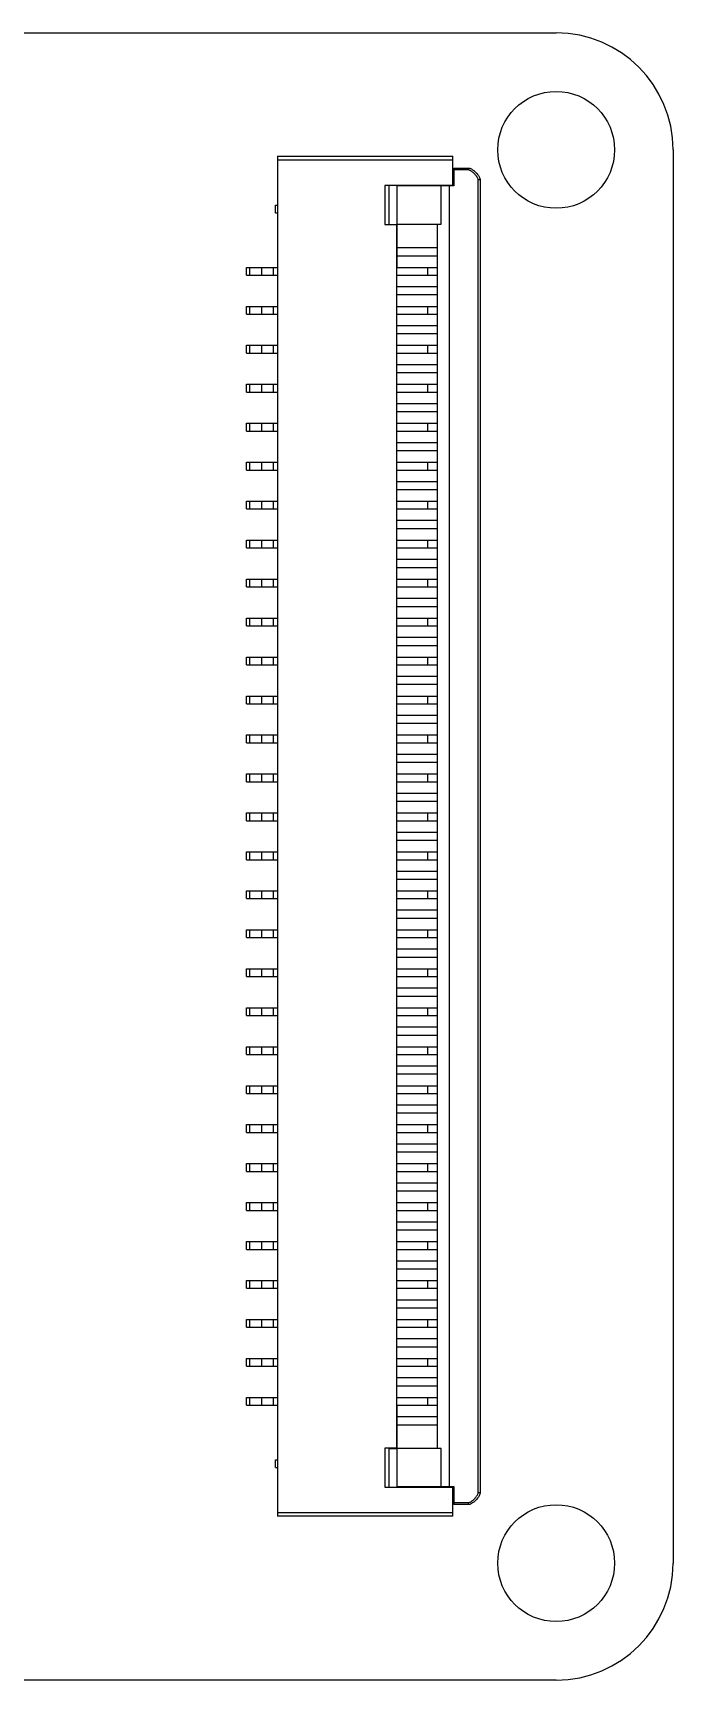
# Model space of a CAD drawing. Header units: millimetres. Extents: x 46.9 to 121.6, y 35.9 to 78.2.
# Drawn here: x 105.17 to 121.6, y 35.9 to 78.17 of the extents above; entities that cross this region are included whole.
import ezdxf

# ---------------------------------------------------------------- set-up
doc = ezdxf.new("R2010")
doc.units = ezdxf.units.MM

msp = doc.modelspace()

# ---------------------------------------------------------------- linework, layer by layer
at = {"color": 7, "linetype": 'Continuous', "lineweight": 25}
for p, q in [((49.918, 78.171), (118.597, 78.171)), ((111.447, 75.005), (111.447, 40.105)), ((111.447, 75.005), (115.947, 75.005)), ((115.947, 74.905), (111.447, 74.905)), ((115.947, 74.245), (115.947, 75.005)), ((121.597, 75.171), (121.597, 38.902)), ((115.967, 74.705), (115.967, 74.245)), ((115.967, 74.705), (116.347, 74.705)), ((116.347, 74.655), (115.967, 74.655)), ((116.597, 40.705), (116.597, 74.405)), ((116.647, 74.405), (116.647, 40.705)), ((115.947, 74.255), (114.197, 74.255)), ((114.197, 74.255), (114.197, 73.255)), ((114.307, 73.265), (114.307, 74.245)), ((115.967, 74.245), (114.507, 74.245)), ((114.507, 74.245), (114.507, 72.155)), ((115.447, 74.245), (115.447, 74.255)), ((115.647, 73.265), (115.647, 74.245)), ((115.847, 74.245), (115.847, 40.865)), ((111.397, 73.555), (111.397, 73.755)), ((111.397, 73.755), (111.447, 73.755)), ((111.397, 73.555), (111.447, 73.555)), ((114.197, 73.255), (114.497, 73.255)), ((114.497, 73.255), (114.497, 41.855)), ((114.507, 73.265), (115.647, 73.265)), ((115.547, 73.265), (115.547, 41.845)), ((115.547, 72.655), (114.497, 72.655)), ((114.497, 72.455), (115.547, 72.455)), ((110.647, 72.155), (111.447, 72.155)), ((110.647, 71.955), (110.647, 72.155)), ((110.647, 71.955), (111.447, 71.955)), ((110.729, 72.155), (110.729, 71.955)), ((111.047, 71.955), (111.047, 72.155)), ((111.347, 71.955), (111.347, 72.155)), ((114.497, 72.155), (115.547, 72.155)), ((114.497, 71.955), (115.547, 71.955)), ((114.507, 71.155), (114.507, 71.955)), ((115.304, 71.955), (115.304, 72.155)), ((115.547, 71.655), (114.497, 71.655)), ((114.497, 71.455), (115.547, 71.455)), ((110.647, 71.155), (111.447, 71.155)), ((110.647, 70.955), (110.647, 71.155)), ((110.729, 71.155), (110.729, 70.955)), ((111.047, 70.955), (111.047, 71.155)), ((111.347, 70.955), (111.347, 71.155)), ((114.497, 71.155), (115.547, 71.155)), ((115.304, 70.955), (115.304, 71.155)), ((110.647, 70.955), (111.447, 70.955)), ((114.497, 70.955), (115.547, 70.955)), ((115.547, 70.655), (114.497, 70.655)), ((114.507, 70.155), (114.507, 70.955)), ((114.497, 70.455), (115.547, 70.455)), ((110.647, 70.155), (111.447, 70.155)), ((110.647, 69.955), (110.647, 70.155)), ((110.647, 69.955), (111.447, 69.955)), ((110.729, 70.155), (110.729, 69.955)), ((111.047, 69.955), (111.047, 70.155)), ((111.347, 69.955), (111.347, 70.155)), ((114.497, 70.155), (115.547, 70.155)), ((114.497, 69.955), (115.547, 69.955)), ((114.507, 69.155), (114.507, 69.955)), ((115.304, 69.955), (115.304, 70.155)), ((115.547, 69.655), (114.497, 69.655)), ((114.497, 69.455), (115.547, 69.455)), ((110.647, 69.155), (111.447, 69.155)), ((110.647, 68.955), (110.647, 69.155)), ((110.647, 68.955), (111.447, 68.955)), ((110.729, 69.155), (110.729, 68.955)), ((111.047, 68.955), (111.047, 69.155)), ((111.347, 68.955), (111.347, 69.155)), ((114.497, 69.155), (115.547, 69.155)), ((114.497, 68.955), (115.547, 68.955)), ((114.507, 68.155), (114.507, 68.955)), ((115.304, 68.955), (115.304, 69.155)), ((115.547, 68.655), (114.497, 68.655)), ((110.647, 68.155), (111.447, 68.155)), ((110.647, 67.955), (110.647, 68.155)), ((110.729, 68.155), (110.729, 67.955)), ((111.047, 67.955), (111.047, 68.155)), ((111.347, 67.955), (111.347, 68.155)), ((114.497, 68.455), (115.547, 68.455)), ((114.497, 68.155), (115.547, 68.155)), ((115.304, 67.955), (115.304, 68.155)), ((110.647, 67.955), (111.447, 67.955)), ((114.497, 67.955), (115.547, 67.955)), ((115.547, 67.655), (114.497, 67.655)), ((114.507, 67.155), (114.507, 67.955)), ((114.497, 67.455), (115.547, 67.455)), ((110.647, 67.155), (111.447, 67.155)), ((110.647, 66.955), (110.647, 67.155)), ((110.647, 66.955), (111.447, 66.955)), ((110.729, 67.155), (110.729, 66.955)), ((111.047, 66.955), (111.047, 67.155)), ((111.347, 66.955), (111.347, 67.155)), ((114.497, 67.155), (115.547, 67.155)), ((114.497, 66.955), (115.547, 66.955)), ((114.507, 66.155), (114.507, 66.955)), ((115.304, 66.955), (115.304, 67.155)), ((115.547, 66.655), (114.497, 66.655)), ((114.497, 66.455), (115.547, 66.455)), ((110.647, 66.155), (111.447, 66.155)), ((110.647, 65.955), (110.647, 66.155)), ((110.647, 65.955), (111.447, 65.955)), ((110.729, 66.155), (110.729, 65.955)), ((111.047, 65.955), (111.047, 66.155)), ((111.347, 65.955), (111.347, 66.155)), ((114.497, 66.155), (115.547, 66.155)), ((114.497, 65.955), (115.547, 65.955)), ((114.507, 65.155), (114.507, 65.955)), ((115.304, 65.955), (115.304, 66.155)), ((115.547, 65.655), (114.497, 65.655)), ((110.647, 65.155), (111.447, 65.155)), ((110.647, 64.955), (110.647, 65.155)), ((110.729, 65.155), (110.729, 64.955)), ((111.047, 64.955), (111.047, 65.155)), ((111.347, 64.955), (111.347, 65.155)), ((114.497, 65.455), (115.547, 65.455)), ((114.497, 65.155), (115.547, 65.155)), ((115.304, 64.955), (115.304, 65.155)), ((110.647, 64.955), (111.447, 64.955)), ((114.497, 64.955), (115.547, 64.955)), ((114.507, 64.155), (114.507, 64.955)), ((115.547, 64.655), (114.497, 64.655)), ((114.497, 64.455), (115.547, 64.455)), ((110.647, 64.155), (111.447, 64.155)), ((110.647, 63.955), (110.647, 64.155)), ((110.647, 63.955), (111.447, 63.955)), ((110.729, 64.155), (110.729, 63.955)), ((111.047, 63.955), (111.047, 64.155)), ((111.347, 63.955), (111.347, 64.155)), ((114.497, 64.155), (115.547, 64.155)), ((114.497, 63.955), (115.547, 63.955)), ((114.507, 63.155), (114.507, 63.955)), ((115.304, 63.955), (115.304, 64.155)), ((115.547, 63.655), (114.497, 63.655)), ((114.497, 63.455), (115.547, 63.455)), ((110.647, 63.155), (111.447, 63.155)), ((110.647, 62.955), (110.647, 63.155)), ((110.729, 63.155), (110.729, 62.955)), ((111.047, 62.955), (111.047, 63.155)), ((111.347, 62.955), (111.347, 63.155)), ((114.497, 63.155), (115.547, 63.155)), ((115.304, 62.955), (115.304, 63.155)), ((110.647, 62.955), (111.447, 62.955)), ((114.497, 62.955), (115.547, 62.955)), ((115.547, 62.655), (114.497, 62.655)), ((114.507, 62.155), (114.507, 62.955)), ((110.647, 62.155), (111.447, 62.155)), ((110.647, 61.955), (110.647, 62.155)), ((110.729, 62.155), (110.729, 61.955)), ((111.047, 61.955), (111.047, 62.155)), ((111.347, 61.955), (111.347, 62.155)), ((114.497, 62.455), (115.547, 62.455)), ((114.497, 62.155), (115.547, 62.155)), ((115.304, 61.955), (115.304, 62.155)), ((110.647, 61.955), (111.447, 61.955)), ((114.497, 61.955), (115.547, 61.955)), ((114.507, 61.155), (114.507, 61.955)), ((115.547, 61.655), (114.497, 61.655)), ((114.497, 61.455), (115.547, 61.455)), ((110.647, 61.155), (111.447, 61.155)), ((110.647, 60.955), (110.647, 61.155)), ((110.647, 60.955), (111.447, 60.955)), ((110.729, 61.155), (110.729, 60.955)), ((111.047, 60.955), (111.047, 61.155)), ((111.347, 60.955), (111.347, 61.155)), ((114.497, 61.155), (115.547, 61.155)), ((114.497, 60.955), (115.547, 60.955)), ((114.507, 60.155), (114.507, 60.955)), ((115.304, 60.955), (115.304, 61.155)), ((115.547, 60.655), (114.497, 60.655)), ((114.497, 60.455), (115.547, 60.455)), ((110.647, 60.155), (111.447, 60.155)), ((110.647, 59.955), (110.647, 60.155)), ((110.729, 60.155), (110.729, 59.955)), ((111.047, 59.955), (111.047, 60.155)), ((111.347, 59.955), (111.347, 60.155)), ((114.497, 60.155), (115.547, 60.155)), ((115.304, 59.955), (115.304, 60.155)), ((110.647, 59.955), (111.447, 59.955)), ((114.497, 59.955), (115.547, 59.955)), ((115.547, 59.655), (114.497, 59.655)), ((114.507, 59.155), (114.507, 59.955)), ((114.497, 59.455), (115.547, 59.455)), ((110.647, 59.155), (111.447, 59.155)), ((110.647, 58.955), (110.647, 59.155)), ((110.647, 58.955), (111.447, 58.955)), ((110.729, 59.155), (110.729, 58.955)), ((111.047, 58.955), (111.047, 59.155)), ((111.347, 58.955), (111.347, 59.155)), ((114.497, 59.155), (115.547, 59.155)), ((114.497, 58.955), (115.547, 58.955)), ((114.507, 58.155), (114.507, 58.955)), ((115.304, 58.955), (115.304, 59.155)), ((115.547, 58.655), (114.497, 58.655)), ((114.497, 58.455), (115.547, 58.455)), ((110.647, 58.155), (111.447, 58.155)), ((110.647, 57.955), (110.647, 58.155)), ((110.647, 57.955), (111.447, 57.955)), ((110.729, 58.155), (110.729, 57.955)), ((111.047, 57.955), (111.047, 58.155)), ((111.347, 57.955), (111.347, 58.155)), ((114.497, 58.155), (115.547, 58.155)), ((114.497, 57.955), (115.547, 57.955)), ((114.507, 57.155), (114.507, 57.955)), ((115.304, 57.955), (115.304, 58.155)), ((115.547, 57.655), (114.497, 57.655)), ((110.647, 57.155), (111.447, 57.155)), ((110.647, 56.955), (110.647, 57.155)), ((110.729, 57.155), (110.729, 56.955)), ((111.047, 56.955), (111.047, 57.155)), ((111.347, 56.955), (111.347, 57.155)), ((114.497, 57.455), (115.547, 57.455)), ((114.497, 57.155), (115.547, 57.155)), ((115.304, 56.955), (115.304, 57.155)), ((110.647, 56.955), (111.447, 56.955)), ((114.497, 56.955), (115.547, 56.955)), ((115.547, 56.655), (114.497, 56.655)), ((114.507, 56.155), (114.507, 56.955)), ((114.497, 56.455), (115.547, 56.455)), ((110.647, 56.155), (111.447, 56.155)), ((110.647, 55.955), (110.647, 56.155)), ((110.647, 55.955), (111.447, 55.955)), ((110.729, 56.155), (110.729, 55.955)), ((111.047, 55.955), (111.047, 56.155)), ((111.347, 55.955), (111.347, 56.155)), ((114.497, 56.155), (115.547, 56.155)), ((114.497, 55.955), (115.547, 55.955)), ((114.507, 55.155), (114.507, 55.955)), ((115.304, 55.955), (115.304, 56.155)), ((115.547, 55.655), (114.497, 55.655)), ((114.497, 55.455), (115.547, 55.455)), ((110.647, 55.155), (111.447, 55.155)), ((110.647, 54.955), (110.647, 55.155)), ((110.647, 54.955), (111.447, 54.955)), ((110.729, 55.155), (110.729, 54.955)), ((111.047, 54.955), (111.047, 55.155)), ((111.347, 54.955), (111.347, 55.155)), ((114.497, 55.155), (115.547, 55.155)), ((114.497, 54.955), (115.547, 54.955)), ((114.507, 54.155), (114.507, 54.955)), ((115.304, 54.955), (115.304, 55.155)), ((115.547, 54.655), (114.497, 54.655)), ((110.647, 54.155), (111.447, 54.155)), ((110.647, 53.955), (110.647, 54.155)), ((110.729, 54.155), (110.729, 53.955)), ((111.047, 53.955), (111.047, 54.155)), ((111.347, 53.955), (111.347, 54.155)), ((114.497, 54.455), (115.547, 54.455)), ((114.497, 54.155), (115.547, 54.155)), ((115.304, 53.955), (115.304, 54.155)), ((110.647, 53.955), (111.447, 53.955)), ((114.497, 53.955), (115.547, 53.955)), ((114.507, 53.155), (114.507, 53.955)), ((115.547, 53.655), (114.497, 53.655)), ((114.497, 53.455), (115.547, 53.455)), ((110.647, 53.155), (111.447, 53.155)), ((110.647, 52.955), (110.647, 53.155)), ((110.647, 52.955), (111.447, 52.955)), ((110.729, 53.155), (110.729, 52.955)), ((111.047, 52.955), (111.047, 53.155)), ((111.347, 52.955), (111.347, 53.155)), ((114.497, 53.155), (115.547, 53.155)), ((114.497, 52.955), (115.547, 52.955)), ((114.507, 52.155), (114.507, 52.955)), ((115.304, 52.955), (115.304, 53.155)), ((115.547, 52.655), (114.497, 52.655)), ((114.497, 52.455), (115.547, 52.455)), ((110.647, 52.155), (111.447, 52.155)), ((110.647, 51.955), (110.647, 52.155)), ((110.729, 52.155), (110.729, 51.955)), ((111.047, 51.955), (111.047, 52.155)), ((111.347, 51.955), (111.347, 52.155)), ((114.497, 52.155), (115.547, 52.155)), ((115.304, 51.955), (115.304, 52.155)), ((110.647, 51.955), (111.447, 51.955)), ((114.497, 51.955), (115.547, 51.955)), ((115.547, 51.655), (114.497, 51.655)), ((114.507, 51.155), (114.507, 51.955)), ((110.647, 51.155), (111.447, 51.155)), ((110.647, 50.955), (110.647, 51.155)), ((110.729, 51.155), (110.729, 50.955)), ((111.047, 50.955), (111.047, 51.155)), ((111.347, 50.955), (111.347, 51.155)), ((114.497, 51.455), (115.547, 51.455)), ((114.497, 51.155), (115.547, 51.155)), ((115.304, 50.955), (115.304, 51.155)), ((110.647, 50.955), (111.447, 50.955)), ((114.497, 50.955), (115.547, 50.955)), ((114.507, 50.155), (114.507, 50.955)), ((115.547, 50.655), (114.497, 50.655)), ((114.497, 50.455), (115.547, 50.455)), ((110.647, 50.155), (111.447, 50.155)), ((110.647, 49.955), (110.647, 50.155)), ((110.647, 49.955), (111.447, 49.955)), ((110.729, 50.155), (110.729, 49.955)), ((111.047, 49.955), (111.047, 50.155)), ((111.347, 49.955), (111.347, 50.155)), ((114.497, 50.155), (115.547, 50.155)), ((114.497, 49.955), (115.547, 49.955)), ((114.507, 49.155), (114.507, 49.955)), ((115.304, 49.955), (115.304, 50.155)), ((115.547, 49.655), (114.497, 49.655)), ((114.497, 49.455), (115.547, 49.455)), ((110.647, 49.155), (111.447, 49.155)), ((110.647, 48.955), (110.647, 49.155)), ((110.729, 49.155), (110.729, 48.955)), ((111.047, 48.955), (111.047, 49.155)), ((111.347, 48.955), (111.347, 49.155)), ((114.497, 49.155), (115.547, 49.155)), ((115.304, 48.955), (115.304, 49.155)), ((110.647, 48.955), (111.447, 48.955)), ((114.497, 48.955), (115.547, 48.955)), ((115.547, 48.655), (114.497, 48.655)), ((114.507, 48.155), (114.507, 48.955)), ((114.497, 48.455), (115.547, 48.455)), ((110.647, 48.155), (111.447, 48.155)), ((110.647, 47.955), (110.647, 48.155)), ((110.647, 47.955), (111.447, 47.955)), ((110.729, 48.155), (110.729, 47.955)), ((111.047, 47.955), (111.047, 48.155)), ((111.347, 47.955), (111.347, 48.155)), ((114.497, 48.155), (115.547, 48.155)), ((114.497, 47.955), (115.547, 47.955)), ((114.507, 47.155), (114.507, 47.955)), ((115.304, 47.955), (115.304, 48.155)), ((115.547, 47.655), (114.497, 47.655)), ((114.497, 47.455), (115.547, 47.455)), ((110.647, 47.155), (111.447, 47.155)), ((110.647, 46.955), (110.647, 47.155)), ((110.647, 46.955), (111.447, 46.955)), ((110.729, 47.155), (110.729, 46.955)), ((111.047, 46.955), (111.047, 47.155)), ((111.347, 46.955), (111.347, 47.155)), ((114.497, 47.155), (115.547, 47.155)), ((114.497, 46.955), (115.547, 46.955)), ((114.507, 46.155), (114.507, 46.955)), ((115.304, 46.955), (115.304, 47.155)), ((115.547, 46.655), (114.497, 46.655)), ((110.647, 46.155), (111.447, 46.155)), ((110.647, 45.955), (110.647, 46.155)), ((110.729, 46.155), (110.729, 45.955)), ((111.047, 45.955), (111.047, 46.155)), ((111.347, 45.955), (111.347, 46.155)), ((114.497, 46.455), (115.547, 46.455)), ((114.497, 46.155), (115.547, 46.155)), ((115.304, 45.955), (115.304, 46.155)), ((110.647, 45.955), (111.447, 45.955)), ((114.497, 45.955), (115.547, 45.955)), ((115.547, 45.655), (114.497, 45.655)), ((114.507, 45.155), (114.507, 45.955)), ((114.497, 45.455), (115.547, 45.455)), ((110.647, 45.155), (111.447, 45.155)), ((110.647, 44.955), (110.647, 45.155)), ((110.647, 44.955), (111.447, 44.955)), ((110.729, 45.155), (110.729, 44.955)), ((111.047, 44.955), (111.047, 45.155)), ((111.347, 44.955), (111.347, 45.155)), ((114.497, 45.155), (115.547, 45.155)), ((114.497, 44.955), (115.547, 44.955)), ((114.507, 44.155), (114.507, 44.955)), ((115.304, 44.955), (115.304, 45.155)), ((115.547, 44.655), (114.497, 44.655)), ((114.497, 44.455), (115.547, 44.455)), ((110.647, 44.155), (111.447, 44.155)), ((110.647, 43.955), (110.647, 44.155)), ((110.729, 44.155), (110.729, 43.955)), ((111.047, 43.955), (111.047, 44.155)), ((111.347, 43.955), (111.347, 44.155)), ((114.497, 44.155), (115.547, 44.155)), ((115.304, 43.955), (115.304, 44.155)), ((110.647, 43.955), (111.447, 43.955)), ((114.497, 43.955), (115.547, 43.955)), ((115.547, 43.655), (114.497, 43.655)), ((114.507, 43.155), (114.507, 43.955)), ((110.647, 43.155), (111.447, 43.155)), ((110.647, 42.955), (110.647, 43.155)), ((110.729, 43.155), (110.729, 42.955)), ((111.047, 42.955), (111.047, 43.155)), ((111.347, 42.955), (111.347, 43.155)), ((114.497, 43.455), (115.547, 43.455)), ((114.497, 43.155), (115.547, 43.155)), ((115.304, 42.955), (115.304, 43.155)), ((110.647, 42.955), (111.447, 42.955)), ((114.497, 42.955), (115.547, 42.955)), ((114.507, 42.955), (114.507, 40.865)), ((115.547, 42.655), (114.497, 42.655)), ((114.497, 42.455), (115.547, 42.455)), ((114.497, 41.855), (114.197, 41.855)), ((114.197, 41.855), (114.197, 40.855)), ((111.397, 41.355), (111.397, 41.555)), ((111.397, 41.555), (111.447, 41.555)), ((114.307, 40.865), (114.307, 41.845)), ((115.647, 41.845), (114.507, 41.845)), ((115.647, 40.865), (115.647, 41.845)), ((111.397, 41.355), (111.447, 41.355)), ((114.197, 40.855), (115.947, 40.855)), ((114.507, 40.865), (115.967, 40.865)), ((115.447, 40.855), (115.447, 40.865)), ((115.947, 40.105), (115.947, 40.865)), ((115.967, 40.865), (115.967, 40.405)), ((111.447, 40.205), (115.947, 40.205)), ((115.967, 40.455), (116.347, 40.455)), ((116.347, 40.405), (115.967, 40.405)), ((115.947, 40.105), (111.447, 40.105)), ((118.597, 35.902), (49.918, 35.902))]:
    msp.add_line(p, q, dxfattribs=at)
for centre in [(118.597, 75.171), (118.597, 38.902)]:
    msp.add_circle(centre, 1.5, dxfattribs=at)
for centre, start, end in [((118.597, 75.171), 0, 90), ((118.597, 38.902), 270, 0)]:
    msp.add_arc(centre, 3, start, end, dxfattribs=at)
for points in [[(116.347, 74.705), (116.347, 74.704), (116.347, 74.703), (116.347, 74.691), (116.347, 74.675), (116.347, 74.662), (116.347, 74.655)], [(116.647, 74.405), (116.646, 74.405), (116.645, 74.405), (116.633, 74.405), (116.616, 74.405), (116.603, 74.405), (116.597, 74.405)], [(116.647, 40.705), (116.646, 40.705), (116.645, 40.705), (116.633, 40.705), (116.616, 40.705), (116.603, 40.705), (116.597, 40.705)], [(116.347, 40.405), (116.347, 40.406), (116.347, 40.407), (116.347, 40.419), (116.347, 40.435), (116.347, 40.448), (116.347, 40.455)]]:
    msp.add_open_spline(points, degree=3, dxfattribs=at)
for points, knots in [([(116.347, 74.705), (116.357, 74.704), (116.384, 74.7), (116.451, 74.666), (116.538, 74.596), (116.608, 74.509), (116.642, 74.442), (116.645, 74.416), (116.647, 74.405)], [0, 0, 0, 0, 0.071076, 0.179212, 0.5, 0.820788, 0.928924, 1, 1, 1, 1]), ([(116.597, 74.405), (116.595, 74.416), (116.59, 74.437), (116.57, 74.47), (116.537, 74.518), (116.485, 74.574), (116.428, 74.618), (116.382, 74.647), (116.358, 74.652), (116.347, 74.655)], [0, 0, 0, 0, 0.087701, 0.176158, 0.314541, 0.560028, 0.805585, 0.902954, 1, 1, 1, 1]), ([(114.307, 41.845), (114.309, 41.845), (114.319, 41.845), (114.371, 41.845), (114.429, 41.845), (114.472, 41.845), (114.496, 41.845), (114.507, 41.845)], [0, 0, 0, 0, 0.106382, 0.498981, 0.74861, 0.891706, 1, 1, 1, 1]), ([(116.347, 40.455), (116.357, 40.457), (116.379, 40.462), (116.412, 40.482), (116.459, 40.514), (116.516, 40.567), (116.56, 40.624), (116.588, 40.67), (116.594, 40.693), (116.597, 40.705)], [0, 0, 0, 0, 0.087701, 0.176158, 0.314541, 0.560028, 0.805585, 0.902954, 1, 1, 1, 1]), ([(116.647, 40.705), (116.645, 40.695), (116.642, 40.668), (116.608, 40.601), (116.538, 40.514), (116.451, 40.444), (116.384, 40.41), (116.357, 40.406), (116.347, 40.405)], [0, 0, 0, 0, 0.071076, 0.179212, 0.5, 0.820788, 0.928924, 1, 1, 1, 1])]:
    msp.add_open_spline(points, degree=3, knots=knots, dxfattribs=at)

doc.saveas('drawing.dxf')
